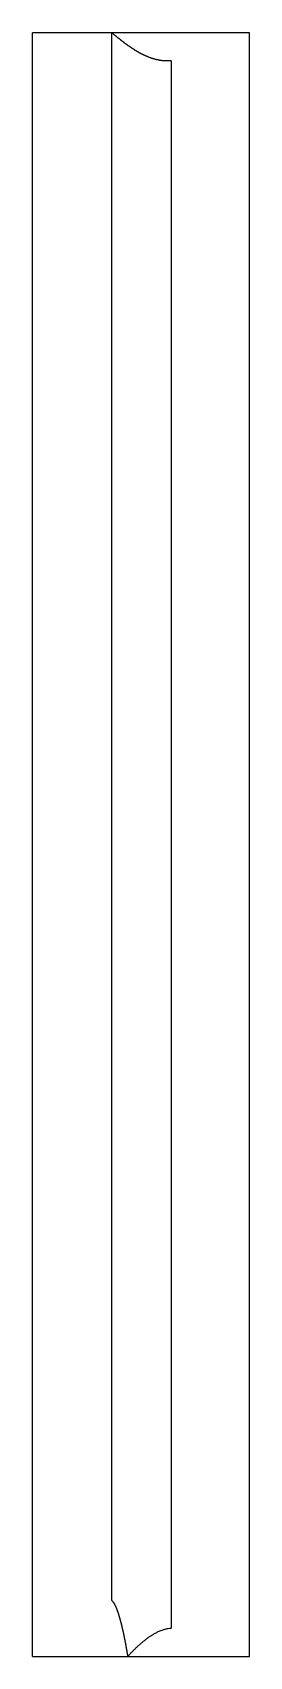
# Model space of a CAD drawing. Extents: x -78.6 to -67.6, y -80.3 to 1.6.
import ezdxf

# ---------------------------------------------------------------- set-up
doc = ezdxf.new("R2010")
doc.units = 0
doc.header["$LTSCALE"] = 12
doc.header["$MEASUREMENT"] = 0
doc.layers.add('COVER', color=3, linetype='CONTINUOUS')
doc.layers.add('MARKING', color=11, linetype='CONTINUOUS')

msp = doc.modelspace()

# ---------------------------------------------------------------- linework, layer by layer
at = {"layer": 'COVER'}
for p, q in [((-78.556, -80.256), (-78.556, 1.569)), ((-67.605, 1.569), (-78.556, 1.569)), ((-67.605, -80.256), (-67.605, 1.569)), ((-78.556, -80.256), (-71.605, -80.256)), ((-71.605, -80.256), (-67.605, -80.256))]:
    msp.add_line(p, q, dxfattribs=at)
at = {"layer": 'MARKING'}
for points, knots in [([(-71.552, 0.159), (-71.582, 0.157), (-71.625, 0.155), (-71.682, 0.153), (-71.721, 0.153), (-71.76, 0.153), (-71.798, 0.154), (-71.837, 0.155), (-71.875, 0.157), (-71.914, 0.16), (-71.952, 0.163), (-71.991, 0.167), (-72.029, 0.171), (-72.067, 0.177), (-72.106, 0.182), (-72.144, 0.189), (-72.183, 0.196), (-72.221, 0.203), (-72.26, 0.212), (-72.298, 0.22), (-72.337, 0.23), (-72.375, 0.24), (-72.414, 0.251), (-72.452, 0.262), (-72.491, 0.274), (-72.529, 0.286), (-72.568, 0.299), (-72.606, 0.312), (-72.644, 0.327), (-72.683, 0.341), (-72.721, 0.356), (-72.76, 0.372), (-72.798, 0.389), (-72.837, 0.405), (-72.875, 0.423), (-72.913, 0.44), (-72.949, 0.457), (-72.982, 0.474), (-73.014, 0.49), (-73.044, 0.505), (-73.075, 0.522), (-73.106, 0.538), (-73.137, 0.555), (-73.167, 0.572), (-73.198, 0.589), (-73.229, 0.607), (-73.26, 0.624), (-73.29, 0.643), (-73.321, 0.661), (-73.352, 0.68), (-73.383, 0.699), (-73.414, 0.718), (-73.444, 0.738), (-73.475, 0.758), (-73.506, 0.778), (-73.537, 0.798), (-73.567, 0.819), (-73.598, 0.84), (-73.629, 0.861), (-73.66, 0.882), (-73.69, 0.903), (-73.721, 0.925), (-73.752, 0.947), (-73.783, 0.969), (-73.813, 0.992), (-73.844, 1.014), (-73.875, 1.037), (-73.906, 1.06), (-73.936, 1.083), (-73.967, 1.107), (-73.998, 1.13), (-74.029, 1.154), (-74.059, 1.178), (-74.09, 1.202), (-74.121, 1.226), (-74.152, 1.25), (-74.183, 1.275), (-74.213, 1.299), (-74.244, 1.324), (-74.275, 1.349), (-74.306, 1.374), (-74.336, 1.399), (-74.367, 1.424), (-74.398, 1.45), (-74.429, 1.475), (-74.459, 1.5), (-74.505, 1.539), (-74.541, 1.569), (-74.567, 1.59)], [0, 0, 0, 0, 0.026225, 0.03821, 0.049442, 0.060672, 0.071905, 0.083142, 0.094388, 0.105645, 0.116916, 0.128204, 0.139512, 0.150841, 0.162197, 0.17358, 0.184995, 0.196442, 0.207924, 0.219446, 0.231008, 0.242609, 0.254259, 0.265954, 0.277701, 0.289497, 0.301343, 0.313247, 0.325206, 0.337218, 0.349294, 0.361427, 0.373625, 0.385883, 0.398202, 0.410589, 0.422201, 0.433038, 0.443087, 0.453178, 0.463312, 0.473488, 0.483707, 0.493969, 0.504274, 0.514621, 0.525012, 0.535445, 0.545921, 0.556439, 0.566999, 0.577601, 0.588245, 0.59893, 0.609655, 0.620422, 0.631228, 0.642075, 0.65296, 0.663884, 0.674846, 0.685845, 0.696882, 0.707954, 0.719062, 0.730206, 0.741383, 0.752593, 0.763836, 0.775111, 0.786417, 0.797754, 0.809119, 0.820513, 0.831934, 0.843382, 0.854855, 0.866353, 0.877875, 0.88942, 0.900986, 0.912572, 0.924179, 0.935804, 0.947447, 0.959111, 0.970789, 1, 1, 1, 1]), ([(-74.567, -77.422), (-74.548, -77.438), (-74.524, -77.463), (-74.495, -77.499), (-74.476, -77.526), (-74.458, -77.553), (-74.441, -77.58), (-74.425, -77.607), (-74.41, -77.634), (-74.395, -77.663), (-74.381, -77.691), (-74.367, -77.721), (-74.354, -77.749), (-74.341, -77.778), (-74.329, -77.808), (-74.317, -77.838), (-74.304, -77.87), (-74.292, -77.901), (-74.28, -77.933), (-74.269, -77.963), (-74.258, -77.993), (-74.248, -78.024), (-74.238, -78.054), (-74.227, -78.086), (-74.217, -78.118), (-74.206, -78.151), (-74.196, -78.184), (-74.186, -78.219), (-74.175, -78.253), (-74.166, -78.286), (-74.157, -78.317), (-74.148, -78.347), (-74.14, -78.377), (-74.132, -78.408), (-74.123, -78.438), (-74.115, -78.47), (-74.107, -78.501), (-74.098, -78.533), (-74.09, -78.566), (-74.082, -78.599), (-74.073, -78.632), (-74.065, -78.666), (-74.057, -78.7), (-74.048, -78.735), (-74.04, -78.77), (-74.032, -78.806), (-74.023, -78.842), (-74.015, -78.878), (-74.007, -78.915), (-73.998, -78.953), (-73.99, -78.99), (-73.982, -79.029), (-73.974, -79.066), (-73.966, -79.102), (-73.959, -79.135), (-73.953, -79.165), (-73.946, -79.195), (-73.94, -79.226), (-73.934, -79.256), (-73.928, -79.287), (-73.921, -79.318), (-73.915, -79.349), (-73.909, -79.381), (-73.903, -79.412), (-73.896, -79.444), (-73.89, -79.477), (-73.884, -79.509), (-73.878, -79.542), (-73.871, -79.575), (-73.865, -79.608), (-73.859, -79.641), (-73.853, -79.675), (-73.846, -79.709), (-73.84, -79.743), (-73.834, -79.777), (-73.828, -79.812), (-73.821, -79.846), (-73.815, -79.881), (-73.809, -79.917), (-73.803, -79.952), (-73.796, -79.988), (-73.79, -80.025), (-73.783, -80.066), (-73.775, -80.11), (-73.764, -80.174), (-73.756, -80.223), (-73.751, -80.256)], [0, 0, 0, 0, 0.024214, 0.035682, 0.04644, 0.057264, 0.067903, 0.078479, 0.089088, 0.099648, 0.110614, 0.121449, 0.132109, 0.142551, 0.153271, 0.164318, 0.175692, 0.187395, 0.198698, 0.209604, 0.220063, 0.23076, 0.24167, 0.252794, 0.264155, 0.27573, 0.287543, 0.29957, 0.311811, 0.323443, 0.334394, 0.344687, 0.3551, 0.365679, 0.376378, 0.387243, 0.398227, 0.409377, 0.420647, 0.432083, 0.443638, 0.455359, 0.467199, 0.479205, 0.491329, 0.503619, 0.516027, 0.528601, 0.541294, 0.554151, 0.567126, 0.580267, 0.593524, 0.605815, 0.617067, 0.627304, 0.637611, 0.647989, 0.65846, 0.669002, 0.679637, 0.690341, 0.701116, 0.711984, 0.722922, 0.73393, 0.74503, 0.7562, 0.767463, 0.778795, 0.790197, 0.80169, 0.813253, 0.824886, 0.83661, 0.848403, 0.860288, 0.872242, 0.884264, 0.896378, 0.90856, 0.920811, 0.93457, 0.949814, 0.966542, 1, 1, 1, 1]), ([(-73.751, -80.256), (-73.715, -80.216), (-73.659, -80.157), (-73.585, -80.077), (-73.527, -80.017), (-73.468, -79.957), (-73.408, -79.897), (-73.347, -79.837), (-73.285, -79.777), (-73.222, -79.718), (-73.158, -79.659), (-73.093, -79.601), (-73.027, -79.544), (-72.96, -79.488), (-72.892, -79.434), (-72.824, -79.38), (-72.754, -79.328), (-72.684, -79.278), (-72.613, -79.229), (-72.541, -79.183), (-72.468, -79.138), (-72.395, -79.096), (-72.321, -79.056), (-72.247, -79.019), (-72.171, -78.984), (-72.096, -78.952), (-72.02, -78.923), (-71.943, -78.897), (-71.865, -78.875), (-71.788, -78.856), (-71.684, -78.835), (-71.605, -78.825), (-71.552, -78.821)], [0, 0, 0, 0, 0.060123, 0.090759, 0.121771, 0.153113, 0.184742, 0.216616, 0.248697, 0.280943, 0.313314, 0.345766, 0.37826, 0.410757, 0.443224, 0.47563, 0.507948, 0.540151, 0.572211, 0.604103, 0.635803, 0.667294, 0.698563, 0.729604, 0.760416, 0.791003, 0.821368, 0.851523, 0.881483, 0.911273, 0.940926, 1, 1, 1, 1])]:
    msp.add_open_spline(points, degree=3, knots=knots, dxfattribs=at)
for points in [[(-74.567, 1.59), (-74.567, -77.422)], [(-71.552, 0.159), (-71.552, -78.821)]]:
    msp.add_open_spline(points, degree=1, dxfattribs=at)

doc.saveas('drawing.dxf')
